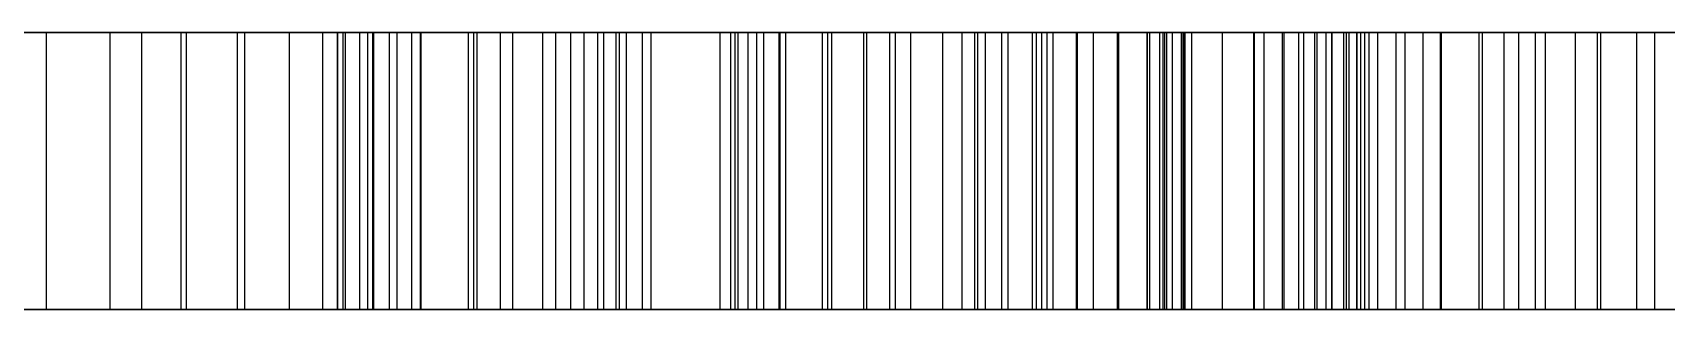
# Paper-space layout 'Sheet2' of a CAD drawing. Header units: inches. Extents: x 0 to 16.3, y 0 to 11.5.
# Drawn here: x 5.6419 to 5.9366, y 9.7172 to 9.7672 of the extents above; entities that cross this region are included whole.
import ezdxf

# ---------------------------------------------------------------- set-up
doc = ezdxf.new("R2010")
doc.units = ezdxf.units.IN
doc.header["$MEASUREMENT"] = 0

psp = doc.layouts.new('Sheet2')

# ---------------------------------------------------------------- linework, layer by layer
at = {"color": 7, "linetype": 'Continuous', "lineweight": 25}
for p, q in [((3.216617, 9.767186), (6.446354, 9.767186)), ((5.534867, 9.767186), (5.697897, 9.767186)), ((5.604455, 9.767186), (5.696993, 9.767186)), ((5.678874, 9.767186), (5.607656, 9.767186)), ((5.644354, 9.767186), (5.615822, 9.767186)), ((5.644354, 9.767186), (5.644354, 9.717186)), ((5.668678, 9.767186), (5.644354, 9.767186)), ((5.655897, 9.767186), (5.661625, 9.767186)), ((5.655897, 9.717186), (5.655897, 9.767186)), ((5.706288, 9.767186), (5.655897, 9.767186)), ((5.661625, 9.767186), (5.669707, 9.767186)), ((5.661625, 9.717186), (5.661625, 9.767186)), ((5.668678, 9.767186), (5.668678, 9.717186)), ((5.6882, 9.767186), (5.668678, 9.767186)), ((5.669707, 9.717186), (5.669707, 9.767186)), ((5.767865, 9.767186), (5.678874, 9.767186)), ((5.678874, 9.717186), (5.678874, 9.767186)), ((5.680228, 9.767186), (5.749051, 9.767186)), ((5.680228, 9.717186), (5.680228, 9.767186)), ((5.6882, 9.767186), (5.6882, 9.717186)), ((5.702329, 9.767186), (5.6882, 9.767186)), ((5.698379, 9.767186), (5.694252, 9.767186)), ((5.694252, 9.717186), (5.694252, 9.767186)), ((5.694252, 9.767186), (5.696932, 9.767186)), ((5.696932, 9.717186), (5.696932, 9.767186)), ((5.696932, 9.767186), (5.706267, 9.767186)), ((5.696993, 9.717186), (5.696993, 9.767186)), ((5.696993, 9.767186), (5.776552, 9.767186)), ((5.697897, 9.767186), (5.707588, 9.767186)), ((5.697897, 9.767186), (5.697897, 9.717186)), ((5.721508, 9.767186), (5.698379, 9.767186)), ((5.698379, 9.717186), (5.698379, 9.767186)), ((5.70087, 9.767186), (5.70087, 9.717186)), ((5.702329, 9.767186), (5.702329, 9.717186)), ((5.710243, 9.767186), (5.702329, 9.767186)), ((5.703254, 9.717186), (5.703254, 9.767186)), ((5.703254, 9.767186), (5.712016, 9.767186)), ((5.73629, 9.767186), (5.703452, 9.767186)), ((5.703452, 9.717186), (5.703452, 9.767186)), ((5.706267, 9.717186), (5.706267, 9.767186)), ((5.706267, 9.767186), (5.722108, 9.767186)), ((5.706288, 9.717186), (5.706288, 9.767186)), ((5.712016, 9.767186), (5.706288, 9.767186)), ((5.707588, 9.767186), (5.711849, 9.767186)), ((5.707588, 9.767186), (5.707588, 9.717186)), ((5.710243, 9.767186), (5.710243, 9.717186)), ((5.711849, 9.767186), (5.710243, 9.767186)), ((5.711849, 9.767186), (5.711849, 9.717186)), ((5.712016, 9.717186), (5.712016, 9.767186)), ((5.720552, 9.767186), (5.72628, 9.767186)), ((5.720552, 9.717186), (5.720552, 9.767186)), ((5.771, 9.767186), (5.720552, 9.767186)), ((5.728541, 9.767186), (5.721508, 9.767186)), ((5.721508, 9.717186), (5.721508, 9.767186)), ((5.722108, 9.717186), (5.722108, 9.767186)), ((5.722108, 9.767186), (5.800284, 9.767186)), ((5.72628, 9.717186), (5.72628, 9.767186)), ((5.72628, 9.767186), (5.733937, 9.767186)), ((5.739019, 9.767186), (5.728541, 9.767186)), ((5.728541, 9.717186), (5.728541, 9.767186)), ((5.733937, 9.717186), (5.733937, 9.767186)), ((5.777777, 9.767186), (5.73629, 9.767186)), ((5.73629, 9.717186), (5.73629, 9.767186)), ((5.7535, 9.767186), (5.739019, 9.767186)), ((5.739019, 9.717186), (5.739019, 9.767186)), ((5.741423, 9.767186), (5.74718, 9.767186)), ((5.741423, 9.717186), (5.741423, 9.767186)), ((5.747747, 9.767186), (5.741423, 9.767186)), ((5.773807, 9.767186), (5.743862, 9.767186)), ((5.743862, 9.717186), (5.743862, 9.767186)), ((5.743862, 9.767186), (5.785349, 9.767186)), ((5.744939, 9.767186), (5.777777, 9.767186)), ((5.744939, 9.717186), (5.744939, 9.767186)), ((5.74718, 9.717186), (5.74718, 9.767186)), ((5.74718, 9.767186), (5.797571, 9.767186)), ((5.747747, 9.717186), (5.747747, 9.767186)), ((5.749051, 9.717186), (5.749051, 9.767186)), ((5.7519, 9.717186), (5.7519, 9.767186)), ((5.772539, 9.767186), (5.7535, 9.767186)), ((5.7535, 9.717186), (5.7535, 9.767186)), ((5.765851, 9.767186), (5.765851, 9.717186)), ((5.846477, 9.767186), (5.767865, 9.767186)), ((5.767865, 9.717186), (5.767865, 9.767186)), ((5.837584, 9.767186), (5.768646, 9.767186)), ((5.768646, 9.717186), (5.768646, 9.767186)), ((5.769157, 9.717186), (5.769157, 9.767186)), ((5.769157, 9.767186), (5.776728, 9.767186)), ((5.771, 9.717186), (5.771, 9.767186)), ((5.776728, 9.767186), (5.771, 9.767186)), ((5.772539, 9.717186), (5.772539, 9.767186)), ((5.843396, 9.767186), (5.772539, 9.767186)), ((5.773807, 9.717186), (5.773807, 9.767186)), ((5.776552, 9.717186), (5.776552, 9.767186)), ((5.776552, 9.767186), (5.847509, 9.767186)), ((5.776728, 9.717186), (5.776728, 9.767186)), ((5.777777, 9.717186), (5.777777, 9.767186)), ((5.784385, 9.717186), (5.784385, 9.767186)), ((5.791814, 9.767186), (5.784385, 9.767186)), ((5.785349, 9.717186), (5.785349, 9.767186)), ((5.785349, 9.767186), (5.813763, 9.767186)), ((5.786088, 9.767186), (5.792355, 9.767186)), ((5.786088, 9.717186), (5.786088, 9.767186)), ((5.823945, 9.767186), (5.786088, 9.767186)), ((5.797571, 9.767186), (5.791814, 9.767186)), ((5.791814, 9.717186), (5.791814, 9.767186)), ((5.792355, 9.717186), (5.792355, 9.767186)), ((5.792355, 9.767186), (5.796523, 9.767186)), ((5.796523, 9.717186), (5.796523, 9.767186)), ((5.797571, 9.717186), (5.797571, 9.767186)), ((5.800284, 9.717186), (5.800284, 9.767186)), ((5.800284, 9.767186), (5.878859, 9.767186)), ((5.806078, 9.767186), (5.811835, 9.767186)), ((5.806078, 9.717186), (5.806078, 9.767186)), ((5.812402, 9.767186), (5.806078, 9.767186)), ((5.809596, 9.767186), (5.846092, 9.767186)), ((5.809596, 9.717186), (5.809596, 9.767186)), ((5.811835, 9.717186), (5.811835, 9.767186)), ((5.811835, 9.767186), (5.862283, 9.767186)), ((5.812402, 9.717186), (5.812402, 9.767186)), ((5.813763, 9.717186), (5.813763, 9.767186)), ((5.816698, 9.717186), (5.816698, 9.767186)), ((5.817828, 9.767186), (5.817828, 9.717186)), ((5.822257, 9.717186), (5.822257, 9.767186)), ((5.822911, 9.767186), (5.822911, 9.717186)), ((5.823945, 9.717186), (5.823945, 9.767186)), ((5.830212, 9.767186), (5.823945, 9.767186)), ((5.87842, 9.767186), (5.824881, 9.767186)), ((5.824881, 9.717186), (5.824881, 9.767186)), ((5.825959, 9.717186), (5.825959, 9.767186)), ((5.825959, 9.767186), (5.830212, 9.767186)), ((5.830212, 9.717186), (5.830212, 9.767186)), ((5.83031, 9.767186), (5.83031, 9.717186)), ((5.833231, 9.717186), (5.833231, 9.767186)), ((5.837584, 9.717186), (5.837584, 9.767186)), ((5.837797, 9.717186), (5.837797, 9.767186)), ((5.84293, 9.717186), (5.84293, 9.767186)), ((5.843001, 9.767186), (5.849127, 9.767186)), ((5.843001, 9.717186), (5.843001, 9.767186)), ((5.845837, 9.767186), (5.843001, 9.767186)), ((5.843396, 9.717186), (5.843396, 9.767186)), ((5.91476, 9.767186), (5.843396, 9.767186)), ((5.84518, 9.767186), (5.84518, 9.717186)), ((5.845837, 9.717186), (5.845837, 9.767186)), ((5.846092, 9.717186), (5.846092, 9.767186)), ((5.914765, 9.767186), (5.846477, 9.767186)), ((5.846477, 9.717186), (5.846477, 9.767186)), ((5.847509, 9.717186), (5.847509, 9.767186)), ((5.847509, 9.767186), (5.909933, 9.767186)), ((5.849127, 9.767186), (5.87842, 9.767186)), ((5.849127, 9.717186), (5.849127, 9.767186)), ((5.849412, 9.717186), (5.849412, 9.767186)), ((5.84965, 9.717186), (5.84965, 9.767186)), ((5.849777, 9.717186), (5.849777, 9.767186)), ((5.856526, 9.767186), (5.849777, 9.767186)), ((5.851012, 9.717186), (5.851012, 9.767186)), ((5.862283, 9.767186), (5.856526, 9.767186)), ((5.856526, 9.717186), (5.856526, 9.767186)), ((5.86212, 9.767186), (5.86212, 9.717186)), ((5.862213, 9.717186), (5.862213, 9.767186)), ((5.862283, 9.717186), (5.862283, 9.767186)), ((5.864028, 9.717186), (5.864028, 9.767186)), ((5.867317, 9.717186), (5.867317, 9.767186)), ((5.867629, 9.717186), (5.867629, 9.767186)), ((5.867629, 9.767186), (5.873584, 9.767186)), ((5.870295, 9.717186), (5.870295, 9.767186)), ((5.871174, 9.717186), (5.871174, 9.767186)), ((5.873159, 9.717186), (5.873159, 9.767186)), ((5.873584, 9.717186), (5.873584, 9.767186)), ((5.875143, 9.767186), (5.875143, 9.717186)), ((5.876221, 9.717186), (5.876221, 9.767186)), ((5.876265, 9.767186), (5.876265, 9.717186)), ((5.87842, 9.717186), (5.87842, 9.767186)), ((5.878859, 9.717186), (5.878859, 9.767186)), ((5.878859, 9.767186), (5.957895, 9.767186)), ((5.879369, 9.717186), (5.879369, 9.767186)), ((5.880774, 9.717186), (5.880774, 9.767186)), ((5.88083, 9.717186), (5.88083, 9.767186)), ((5.881439, 9.717186), (5.881439, 9.767186)), ((5.882183, 9.717186), (5.882183, 9.767186)), ((5.882971, 9.717186), (5.882971, 9.767186)), ((5.889464, 9.767186), (5.882971, 9.767186)), ((5.884502, 9.717186), (5.884502, 9.767186)), ((5.88782, 9.717186), (5.88782, 9.767186)), ((5.889464, 9.717186), (5.889464, 9.767186)), ((5.892638, 9.767186), (5.892638, 9.717186)), ((5.895845, 9.717186), (5.895845, 9.767186)), ((5.896043, 9.717186), (5.896043, 9.767186)), ((5.902779, 9.717186), (5.902779, 9.767186)), ((5.902792, 9.717186), (5.902792, 9.767186)), ((5.902808, 9.717186), (5.902808, 9.767186)), ((5.903395, 9.717186), (5.903395, 9.767186)), ((5.907345, 9.717186), (5.907345, 9.767186)), ((5.909933, 9.717186), (5.909933, 9.767186)), ((5.909933, 9.767186), (5.963895, 9.767186)), ((5.912939, 9.767186), (5.920198, 9.767186)), ((5.912939, 9.717186), (5.912939, 9.767186)), ((5.94555, 9.767186), (5.912939, 9.767186)), ((5.91476, 9.717186), (5.91476, 9.767186)), ((6.058608, 9.767186), (5.91476, 9.767186)), ((5.972786, 9.767186), (5.914765, 9.767186)), ((5.914765, 9.717186), (5.914765, 9.767186)), ((5.920198, 9.717186), (5.920198, 9.767186)), ((5.920198, 9.767186), (5.924736, 9.767186)), ((5.924174, 9.717186), (5.924174, 9.767186)), ((5.924736, 9.717186), (5.924736, 9.767186)), ((5.931235, 9.717186), (5.931235, 9.767186)), ((5.934496, 9.717186), (5.934496, 9.767186)), ((5.697897, 9.717186), (5.534867, 9.717186)), ((5.604455, 9.717186), (5.696993, 9.717186)), ((5.678874, 9.717186), (5.607656, 9.717186)), ((5.615822, 9.717186), (5.644354, 9.717186)), ((5.644354, 9.717186), (5.668678, 9.717186)), ((5.655897, 9.717186), (5.661625, 9.717186)), ((5.706288, 9.717186), (5.655897, 9.717186)), ((5.661625, 9.717186), (5.669707, 9.717186)), ((5.668678, 9.717186), (5.6882, 9.717186)), ((5.767865, 9.717186), (5.678874, 9.717186)), ((5.680228, 9.717186), (5.749051, 9.717186)), ((5.6882, 9.717186), (5.702329, 9.717186)), ((5.698379, 9.717186), (5.694252, 9.717186)), ((5.694252, 9.717186), (5.696932, 9.717186)), ((5.696932, 9.717186), (5.706267, 9.717186)), ((5.696993, 9.717186), (5.776552, 9.717186)), ((5.707588, 9.717186), (5.697897, 9.717186)), ((5.721508, 9.717186), (5.698379, 9.717186)), ((5.702329, 9.717186), (5.710243, 9.717186)), ((5.703254, 9.717186), (5.712016, 9.717186)), ((5.73629, 9.717186), (5.703452, 9.717186)), ((5.706267, 9.717186), (5.722108, 9.717186)), ((5.712016, 9.717186), (5.706288, 9.717186)), ((5.711849, 9.717186), (5.707588, 9.717186)), ((5.710243, 9.717186), (5.711849, 9.717186)), ((5.720552, 9.717186), (5.72628, 9.717186)), ((5.771, 9.717186), (5.720552, 9.717186)), ((5.728541, 9.717186), (5.721508, 9.717186)), ((5.722108, 9.717186), (5.800284, 9.717186)), ((5.72628, 9.717186), (5.733937, 9.717186)), ((5.739019, 9.717186), (5.728541, 9.717186)), ((5.777777, 9.717186), (5.73629, 9.717186)), ((5.7535, 9.717186), (5.739019, 9.717186)), ((5.741423, 9.717186), (5.74718, 9.717186)), ((5.747747, 9.717186), (5.741423, 9.717186)), ((5.773807, 9.717186), (5.743862, 9.717186)), ((5.743862, 9.717186), (5.785349, 9.717186)), ((5.744939, 9.717186), (5.777777, 9.717186)), ((5.74718, 9.717186), (5.797571, 9.717186)), ((5.772539, 9.717186), (5.7535, 9.717186)), ((5.846477, 9.717186), (5.767865, 9.717186)), ((5.837584, 9.717186), (5.768646, 9.717186)), ((5.769157, 9.717186), (5.776728, 9.717186)), ((5.776728, 9.717186), (5.771, 9.717186)), ((5.843396, 9.717186), (5.772539, 9.717186)), ((5.776552, 9.717186), (5.847509, 9.717186)), ((5.791814, 9.717186), (5.784385, 9.717186)), ((5.785349, 9.717186), (5.813763, 9.717186)), ((5.786088, 9.717186), (5.792355, 9.717186)), ((5.823945, 9.717186), (5.786088, 9.717186)), ((5.797571, 9.717186), (5.791814, 9.717186)), ((5.792355, 9.717186), (5.796523, 9.717186)), ((5.800284, 9.717186), (5.878859, 9.717186)), ((5.806078, 9.717186), (5.811835, 9.717186)), ((5.812402, 9.717186), (5.806078, 9.717186)), ((5.809596, 9.717186), (5.846092, 9.717186)), ((5.811835, 9.717186), (5.862283, 9.717186)), ((5.830212, 9.717186), (5.823945, 9.717186)), ((5.87842, 9.717186), (5.824881, 9.717186)), ((5.825959, 9.717186), (5.830212, 9.717186)), ((5.843001, 9.717186), (5.849127, 9.717186)), ((5.845837, 9.717186), (5.843001, 9.717186)), ((5.91476, 9.717186), (5.843396, 9.717186)), ((5.914765, 9.717186), (5.846477, 9.717186)), ((5.847509, 9.717186), (5.909933, 9.717186)), ((5.849127, 9.717186), (5.87842, 9.717186)), ((5.856526, 9.717186), (5.849777, 9.717186)), ((5.862283, 9.717186), (5.856526, 9.717186)), ((5.867629, 9.717186), (5.873584, 9.717186)), ((5.878859, 9.717186), (5.957895, 9.717186)), ((5.889464, 9.717186), (5.882971, 9.717186)), ((5.909933, 9.717186), (5.963895, 9.717186)), ((5.912939, 9.717186), (5.920198, 9.717186)), ((5.94555, 9.717186), (5.912939, 9.717186)), ((6.058608, 9.717186), (5.91476, 9.717186)), ((5.972786, 9.717186), (5.914765, 9.717186)), ((5.920198, 9.717186), (5.924736, 9.717186))]:
    psp.add_line(p, q, dxfattribs=at)
for points, knots in [([(5.669707, 9.767186), (5.670158, 9.767186), (5.670996, 9.767186), (5.672371, 9.767186), (5.6737, 9.767186), (5.675036, 9.767186), (5.676357, 9.767186), (5.677647, 9.767186), (5.678996, 9.767186), (5.679799, 9.767186), (5.680228, 9.767186)], [0, 0, 0, 0, 0.1400106, 0.2605012, 0.3699701, 0.4735913, 0.5814499, 0.7011236, 0.8402985, 1, 1, 1, 1]), ([(5.703452, 9.767186), (5.703052, 9.767186), (5.702304, 9.767186), (5.701441, 9.767186), (5.700984, 9.767186), (5.700804, 9.767186), (5.701031, 9.767186), (5.701486, 9.767186), (5.702247, 9.767186), (5.70291, 9.767186), (5.703254, 9.767186)], [0, 0, 0, 0, 0.1665021, 0.3110134, 0.4384321, 0.5531511, 0.661288, 0.7681094, 0.879863, 1, 1, 1, 1]), ([(5.733937, 9.767186), (5.734435, 9.767186), (5.735367, 9.767186), (5.736855, 9.767186), (5.738251, 9.767186), (5.739626, 9.767186), (5.740984, 9.767186), (5.742308, 9.767186), (5.743686, 9.767186), (5.744502, 9.767186), (5.744939, 9.767186)], [0, 0, 0, 0, 0.14809682, 0.27722043, 0.38804682, 0.48951659, 0.59374876, 0.70912683, 0.84404442, 1, 1, 1, 1]), ([(5.749051, 9.767186), (5.749539, 9.767186), (5.750444, 9.767186), (5.751361, 9.767186), (5.7519, 9.767186), (5.751934, 9.767186), (5.751501, 9.767186), (5.750633, 9.767186), (5.7494, 9.767186), (5.748324, 9.767186), (5.747747, 9.767186)], [0, 0, 0, 0, 0.1526618, 0.2835136, 0.3968657, 0.5000322, 0.6028402, 0.7177945, 0.8487269, 1, 1, 1, 1]), ([(5.768646, 9.767186), (5.768194, 9.767186), (5.767343, 9.767186), (5.766403, 9.767186), (5.7659, 9.767186), (5.765794, 9.767186), (5.766127, 9.767186), (5.766808, 9.767186), (5.767814, 9.767186), (5.768696, 9.767186), (5.769157, 9.767186)], [0, 0, 0, 0, 0.1561626, 0.2937132, 0.4159716, 0.5273912, 0.6368846, 0.7482123, 0.8683778, 1, 1, 1, 1]), ([(5.784385, 9.767186), (5.783875, 9.767186), (5.782917, 9.767186), (5.781405, 9.767186), (5.779926, 9.767186), (5.778513, 9.767186), (5.777167, 9.767186), (5.775934, 9.767186), (5.774755, 9.767186), (5.774131, 9.767186), (5.773807, 9.767186)], [0, 0, 0, 0, 0.1619502, 0.3045774, 0.4307632, 0.5468263, 0.6563421, 0.7655011, 0.8781279, 1, 1, 1, 1]), ([(5.796523, 9.767186), (5.797067, 9.767186), (5.79807, 9.767186), (5.799685, 9.767186), (5.80127, 9.767186), (5.802849, 9.767186), (5.804455, 9.767186), (5.806084, 9.767186), (5.807867, 9.767186), (5.808989, 9.767186), (5.809596, 9.767186)], [0, 0, 0, 0, 0.14584247, 0.26929899, 0.37782765, 0.47470359, 0.57690022, 0.69466848, 0.83459008, 1, 1, 1, 1]), ([(5.813763, 9.767186), (5.814261, 9.767186), (5.815186, 9.767186), (5.81611, 9.767186), (5.816706, 9.767186), (5.816725, 9.767186), (5.816301, 9.767186), (5.815399, 9.767186), (5.814091, 9.767186), (5.812994, 9.767186), (5.812402, 9.767186)], [0, 0, 0, 0, 0.15366352, 0.28564858, 0.39657931, 0.49681067, 0.59854267, 0.71318356, 0.84506421, 1, 1, 1, 1]), ([(5.837797, 9.767186), (5.836456, 9.767186), (5.833875, 9.767186), (5.830284, 9.767186), (5.827195, 9.767186), (5.824534, 9.767186), (5.822335, 9.767186), (5.820593, 9.767186), (5.81929, 9.767186), (5.818446, 9.767186), (5.818013, 9.767186), (5.817783, 9.767186), (5.817873, 9.767186), (5.818194, 9.767186), (5.818794, 9.767186), (5.819684, 9.767186), (5.820809, 9.767186), (5.821775, 9.767186), (5.822257, 9.767186)], [0, 0, 0, 0, 0.1119662, 0.2155315, 0.3106016, 0.3972551, 0.476151, 0.547615, 0.6116084, 0.668695, 0.720898, 0.7685084, 0.8124377, 0.8537342, 0.8915316, 0.9282944, 0.9642617, 1, 1, 1, 1]), ([(5.822257, 9.767186), (5.822907, 9.767186), (5.824211, 9.767186), (5.826568, 9.767186), (5.829148, 9.767186), (5.831451, 9.767186), (5.833475, 9.767186), (5.835214, 9.767186), (5.837157, 9.767186), (5.839284, 9.767186), (5.8416, 9.767186), (5.844128, 9.767186), (5.846828, 9.767186), (5.84868, 9.767186), (5.84965, 9.767186)], [0, 0, 0, 0, 0.0799728, 0.1603742, 0.2427085, 0.3337283, 0.3850095, 0.4456933, 0.5142251, 0.592168, 0.6797865, 0.7767761, 0.8829654, 1, 1, 1, 1]), ([(5.824881, 9.767186), (5.824553, 9.767186), (5.823931, 9.767186), (5.823278, 9.767186), (5.822935, 9.767186), (5.822874, 9.767186), (5.823134, 9.767186), (5.823784, 9.767186), (5.824712, 9.767186), (5.825528, 9.767186), (5.825959, 9.767186)], [0, 0, 0, 0, 0.1252779, 0.2372225, 0.3466958, 0.4547036, 0.5696431, 0.6936425, 0.8385087, 1, 1, 1, 1]), ([(5.833231, 9.767186), (5.832646, 9.767186), (5.83147, 9.767186), (5.830515, 9.767186), (5.830196, 9.767186), (5.8305, 9.767186), (5.831128, 9.767186), (5.831903, 9.767186), (5.832997, 9.767186), (5.834405, 9.767186), (5.836108, 9.767186), (5.838106, 9.767186), (5.840398, 9.767186), (5.842063, 9.767186), (5.84293, 9.767186)], [0, 0, 0, 0, 0.0729583, 0.1465831, 0.2284707, 0.3218944, 0.3760151, 0.4382418, 0.5087158, 0.5879435, 0.6769672, 0.7748391, 0.8828674, 1, 1, 1, 1]), ([(5.870295, 9.767186), (5.868905, 9.767186), (5.866254, 9.767186), (5.862329, 9.767186), (5.858737, 9.767186), (5.855421, 9.767186), (5.852433, 9.767186), (5.849731, 9.767186), (5.847365, 9.767186), (5.845204, 9.767186), (5.843273, 9.767186), (5.841496, 9.767186), (5.839833, 9.767186), (5.838279, 9.767186), (5.836831, 9.767186), (5.835495, 9.767186), (5.834283, 9.767186), (5.833582, 9.767186), (5.833231, 9.767186)], [0, 0, 0, 0, 0.1345605, 0.2566176, 0.366274, 0.4640328, 0.5495804, 0.6226982, 0.6840477, 0.7343205, 0.7771776, 0.8167253, 0.8522049, 0.8847092, 0.9154545, 0.9440259, 0.9719839, 1, 1, 1, 1]), ([(5.849777, 9.767186), (5.849158, 9.767186), (5.848015, 9.767186), (5.846227, 9.767186), (5.844593, 9.767186), (5.843027, 9.767186), (5.841564, 9.767186), (5.840143, 9.767186), (5.838794, 9.767186), (5.838004, 9.767186), (5.837584, 9.767186)], [0, 0, 0, 0, 0.1692188, 0.3123014, 0.4343797, 0.5413653, 0.6414866, 0.7486232, 0.8663907, 1, 1, 1, 1]), ([(5.873159, 9.767186), (5.871834, 9.767186), (5.869087, 9.767186), (5.864996, 9.767186), (5.860783, 9.767186), (5.856417, 9.767186), (5.85191, 9.767186), (5.847312, 9.767186), (5.842518, 9.767186), (5.839413, 9.767186), (5.837797, 9.767186)], [0, 0, 0, 0, 0.0915231, 0.1898161, 0.2977997, 0.4148577, 0.543604, 0.6837534, 0.8354554, 1, 1, 1, 1]), ([(5.84293, 9.767186), (5.844092, 9.767186), (5.846331, 9.767186), (5.849723, 9.767186), (5.85293, 9.767186), (5.856069, 9.767186), (5.859033, 9.767186), (5.86191, 9.767186), (5.864609, 9.767186), (5.866447, 9.767186), (5.867317, 9.767186)], [0, 0, 0, 0, 0.1642386, 0.3163819, 0.457238, 0.5864857, 0.7049714, 0.8132554, 0.9116426, 1, 1, 1, 1]), ([(5.84965, 9.767186), (5.848925, 9.767186), (5.847545, 9.767186), (5.846124, 9.767186), (5.845283, 9.767186), (5.845081, 9.767186), (5.845567, 9.767186), (5.846712, 9.767186), (5.848561, 9.767186), (5.850176, 9.767186), (5.851012, 9.767186)], [0, 0, 0, 0, 0.15777248, 0.30016098, 0.4279569, 0.54602432, 0.65734369, 0.76775723, 0.87977272, 1, 1, 1, 1]), ([(5.846092, 9.767186), (5.846618, 9.767186), (5.847624, 9.767186), (5.848686, 9.767186), (5.849311, 9.767186), (5.849481, 9.767186), (5.849223, 9.767186), (5.848515, 9.767186), (5.847386, 9.767186), (5.846369, 9.767186), (5.845837, 9.767186)], [0, 0, 0, 0, 0.1378284, 0.2639174, 0.380425, 0.4951588, 0.6121523, 0.7319349, 0.8597653, 1, 1, 1, 1]), ([(5.851012, 9.767186), (5.851831, 9.767186), (5.853419, 9.767186), (5.856119, 9.767186), (5.858891, 9.767186), (5.861822, 9.767186), (5.864998, 9.767186), (5.868454, 9.767186), (5.872273, 9.767186), (5.874845, 9.767186), (5.876221, 9.767186)], [0, 0, 0, 0, 0.116852, 0.2265205, 0.3330832, 0.4384286, 0.5512235, 0.6818128, 0.8296864, 1, 1, 1, 1]), ([(5.864028, 9.767186), (5.863675, 9.767186), (5.862997, 9.767186), (5.862361, 9.767186), (5.862045, 9.767186), (5.862156, 9.767186), (5.862213, 9.767186)], [0, 0, 0, 0, 0.2632614, 0.5048693, 0.7447514, 1, 1, 1, 1]), ([(5.862213, 9.767186), (5.862375, 9.767186), (5.86273, 9.767186), (5.863923, 9.767186), (5.865553, 9.767186), (5.866903, 9.767186), (5.867629, 9.767186)], [0, 0, 0, 0, 0.1934624, 0.4215546, 0.6886686, 1, 1, 1, 1]), ([(5.871174, 9.767186), (5.870481, 9.767186), (5.869193, 9.767186), (5.867236, 9.767186), (5.865446, 9.767186), (5.864501, 9.767186), (5.864028, 9.767186)], [0, 0, 0, 0, 0.28719342, 0.53458039, 0.76722988, 1, 1, 1, 1]), ([(5.867317, 9.767186), (5.867938, 9.767186), (5.869127, 9.767186), (5.8709, 9.767186), (5.872576, 9.767186), (5.874151, 9.767186), (5.875622, 9.767186), (5.876989, 9.767186), (5.878272, 9.767186), (5.879001, 9.767186), (5.879369, 9.767186)], [0, 0, 0, 0, 0.1549864, 0.2970931, 0.4294535, 0.551981, 0.6669867, 0.7790195, 0.8886114, 1, 1, 1, 1]), ([(5.881439, 9.767186), (5.881289, 9.767186), (5.880954, 9.767186), (5.880147, 9.767186), (5.879159, 9.767186), (5.87786, 9.767186), (5.876382, 9.767186), (5.874564, 9.767186), (5.872528, 9.767186), (5.871064, 9.767186), (5.870295, 9.767186)], [0, 0, 0, 0, 0.0681948, 0.1520019, 0.2506515, 0.3672484, 0.5002957, 0.649321, 0.8158743, 1, 1, 1, 1]), ([(5.882971, 9.767186), (5.882372, 9.767186), (5.88123, 9.767186), (5.879483, 9.767186), (5.877865, 9.767186), (5.876383, 9.767186), (5.874922, 9.767186), (5.8736, 9.767186), (5.872377, 9.767186), (5.871557, 9.767186), (5.871174, 9.767186)], [0, 0, 0, 0, 0.174656, 0.333647, 0.4785208, 0.6093872, 0.7269002, 0.8310203, 0.9212001, 1, 1, 1, 1]), ([(5.895845, 9.767186), (5.895008, 9.767186), (5.893368, 9.767186), (5.890712, 9.767186), (5.888001, 9.767186), (5.885176, 9.767186), (5.882284, 9.767186), (5.8793, 9.767186), (5.876235, 9.767186), (5.874196, 9.767186), (5.873159, 9.767186)], [0, 0, 0, 0, 0.1329262, 0.2606368, 0.3835402, 0.5049188, 0.6250336, 0.7473392, 0.8714185, 1, 1, 1, 1]), ([(5.873584, 9.767186), (5.874378, 9.767186), (5.875909, 9.767186), (5.878134, 9.767186), (5.880153, 9.767186), (5.882056, 9.767186), (5.88373, 9.767186), (5.885251, 9.767186), (5.886606, 9.767186), (5.887434, 9.767186), (5.88782, 9.767186)], [0, 0, 0, 0, 0.164657, 0.3177628, 0.460303, 0.5903074, 0.7107484, 0.8177229, 0.9150806, 1, 1, 1, 1]), ([(5.876221, 9.767186), (5.875922, 9.767186), (5.875341, 9.767186), (5.875067, 9.767186), (5.875263, 9.767186), (5.876041, 9.767186), (5.877309, 9.767186), (5.879186, 9.767186), (5.881556, 9.767186), (5.883507, 9.767186), (5.884502, 9.767186)], [0, 0, 0, 0, 0.1433641, 0.2781877, 0.40441, 0.5249962, 0.6421506, 0.7591222, 0.8771555, 1, 1, 1, 1]), ([(5.88083, 9.767186), (5.880137, 9.767186), (5.878774, 9.767186), (5.877301, 9.767186), (5.876438, 9.767186), (5.876177, 9.767186), (5.876435, 9.767186), (5.877308, 9.767186), (5.87871, 9.767186), (5.880075, 9.767186), (5.880774, 9.767186)], [0, 0, 0, 0, 0.1278327, 0.2509665, 0.3732822, 0.5015096, 0.6297371, 0.7520528, 0.8730613, 1, 1, 1, 1]), ([(5.879369, 9.767186), (5.879702, 9.767186), (5.880351, 9.767186), (5.88112, 9.767186), (5.88171, 9.767186), (5.882032, 9.767186), (5.882225, 9.767186), (5.882134, 9.767186), (5.881928, 9.767186), (5.881607, 9.767186), (5.881439, 9.767186)], [0, 0, 0, 0, 0.1237429, 0.24162, 0.356711, 0.4716004, 0.5909848, 0.717192, 0.8525891, 1, 1, 1, 1]), ([(5.880774, 9.767186), (5.88155, 9.767186), (5.883066, 9.767186), (5.885792, 9.767186), (5.888724, 9.767186), (5.891804, 9.767186), (5.89489, 9.767186), (5.897807, 9.767186), (5.90052, 9.767186), (5.902031, 9.767186), (5.902808, 9.767186)], [0, 0, 0, 0, 0.1282379, 0.2504975, 0.3736041, 0.5003434, 0.6270828, 0.7505211, 0.8717621, 1, 1, 1, 1]), ([(5.902779, 9.767186), (5.902001, 9.767186), (5.900482, 9.767186), (5.897785, 9.767186), (5.894856, 9.767186), (5.891778, 9.767186), (5.888698, 9.767186), (5.885804, 9.767186), (5.883094, 9.767186), (5.881597, 9.767186), (5.88083, 9.767186)], [0, 0, 0, 0, 0.1281452, 0.2500009, 0.3737316, 0.5011136, 0.6284956, 0.7514467, 0.872751, 1, 1, 1, 1]), ([(5.884502, 9.767186), (5.885648, 9.767186), (5.887911, 9.767186), (5.891725, 9.767186), (5.895757, 9.767186), (5.900011, 9.767186), (5.904469, 9.767186), (5.909103, 9.767186), (5.91385, 9.767186), (5.918726, 9.767186), (5.923626, 9.767186), (5.928529, 9.767186), (5.933364, 9.767186), (5.936369, 9.767186), (5.937927, 9.767186)], [0, 0, 0, 0, 0.0717273, 0.1416636, 0.2103476, 0.2804099, 0.3523929, 0.4271235, 0.5069718, 0.5923216, 0.683975, 0.7817172, 0.8868377, 1, 1, 1, 1]), ([(5.88782, 9.767186), (5.888976, 9.767186), (5.891202, 9.767186), (5.894199, 9.767186), (5.896774, 9.767186), (5.898949, 9.767186), (5.900684, 9.767186), (5.902023, 9.767186), (5.90288, 9.767186), (5.903363, 9.767186), (5.903428, 9.767186), (5.903257, 9.767186), (5.902717, 9.767186), (5.90196, 9.767186), (5.900885, 9.767186), (5.899455, 9.767186), (5.897821, 9.767186), (5.896514, 9.767186), (5.895845, 9.767186)], [0, 0, 0, 0, 0.1022841, 0.1969133, 0.2828973, 0.3619876, 0.4342244, 0.4995654, 0.5584277, 0.6118901, 0.6619472, 0.7104958, 0.7572129, 0.8036442, 0.8508274, 0.8986394, 0.9480754, 1, 1, 1, 1]), ([(5.942578, 9.767186), (5.941441, 9.767186), (5.939196, 9.767186), (5.935404, 9.767186), (5.931382, 9.767186), (5.927166, 9.767186), (5.922753, 9.767186), (5.918188, 9.767186), (5.913513, 9.767186), (5.90869, 9.767186), (5.903821, 9.767186), (5.898974, 9.767186), (5.894092, 9.767186), (5.89105, 9.767186), (5.889464, 9.767186)], [0, 0, 0, 0, 0.07147422, 0.14116782, 0.21007396, 0.280069, 0.35150414, 0.42567344, 0.50437787, 0.58881485, 0.67971183, 0.77789125, 0.884247, 1, 1, 1, 1]), ([(5.902792, 9.767186), (5.901497, 9.767186), (5.899057, 9.767186), (5.896153, 9.767186), (5.894021, 9.767186), (5.892886, 9.767186), (5.892501, 9.767186), (5.892949, 9.767186), (5.894035, 9.767186), (5.895367, 9.767186), (5.896043, 9.767186)], [0, 0, 0, 0, 0.16798537, 0.31652488, 0.45125771, 0.57457399, 0.68842493, 0.79357164, 0.89512334, 1, 1, 1, 1]), ([(5.896043, 9.767186), (5.896799, 9.767186), (5.898304, 9.767186), (5.901263, 9.767186), (5.904563, 9.767186), (5.908223, 9.767186), (5.912156, 9.767186), (5.916171, 9.767186), (5.920273, 9.767186), (5.922823, 9.767186), (5.924174, 9.767186)], [0, 0, 0, 0, 0.1026216, 0.2041268, 0.3091892, 0.4254501, 0.550409, 0.6860638, 0.8337355, 1, 1, 1, 1]), ([(5.902808, 9.767186), (5.903504, 9.767186), (5.904867, 9.767186), (5.906308, 9.767186), (5.907169, 9.767186), (5.907435, 9.767186), (5.907166, 9.767186), (5.906308, 9.767186), (5.904869, 9.767186), (5.903487, 9.767186), (5.902779, 9.767186)], [0, 0, 0, 0, 0.1269973, 0.2486121, 0.3709842, 0.4981143, 0.6252443, 0.7487303, 0.8713668, 1, 1, 1, 1]), ([(5.931235, 9.767186), (5.930488, 9.767186), (5.929002, 9.767186), (5.926062, 9.767186), (5.922769, 9.767186), (5.91977, 9.767186), (5.917235, 9.767186), (5.915257, 9.767186), (5.913232, 9.767186), (5.911199, 9.767186), (5.909116, 9.767186), (5.907018, 9.767186), (5.904884, 9.767186), (5.903503, 9.767186), (5.902792, 9.767186)], [0, 0, 0, 0, 0.10001235, 0.19898084, 0.30243996, 0.41713627, 0.47886676, 0.54181348, 0.60813869, 0.67815946, 0.75171178, 0.82961815, 0.91227124, 1, 1, 1, 1]), ([(5.924174, 9.767186), (5.925466, 9.767186), (5.927921, 9.767186), (5.93088, 9.767186), (5.933002, 9.767186), (5.934197, 9.767186), (5.934619, 9.767186), (5.934291, 9.767186), (5.933228, 9.767186), (5.931902, 9.767186), (5.931235, 9.767186)], [0, 0, 0, 0, 0.1654707, 0.3142944, 0.4485756, 0.5739872, 0.6898693, 0.7957948, 0.8972002, 1, 1, 1, 1]), ([(5.924736, 9.767186), (5.925133, 9.767186), (5.925877, 9.767186), (5.927233, 9.767186), (5.928624, 9.767186), (5.930146, 9.767186), (5.931717, 9.767186), (5.933332, 9.767186), (5.934982, 9.767186), (5.936014, 9.767186), (5.936561, 9.767186)], [0, 0, 0, 0, 0.1428989, 0.2680061, 0.3850815, 0.496796, 0.6088375, 0.7272288, 0.8555287, 1, 1, 1, 1]), ([(5.669707, 9.717186), (5.670158, 9.717186), (5.670996, 9.717186), (5.672371, 9.717186), (5.6737, 9.717186), (5.675036, 9.717186), (5.676357, 9.717186), (5.677647, 9.717186), (5.678996, 9.717186), (5.679799, 9.717186), (5.680228, 9.717186)], [0, 0, 0, 0, 0.1400106, 0.2605012, 0.3699701, 0.4735913, 0.5814499, 0.7011236, 0.8402985, 1, 1, 1, 1]), ([(5.703452, 9.717186), (5.703052, 9.717186), (5.702304, 9.717186), (5.701441, 9.717186), (5.700984, 9.717186), (5.700804, 9.717186), (5.701031, 9.717186), (5.701486, 9.717186), (5.702247, 9.717186), (5.70291, 9.717186), (5.703254, 9.717186)], [0, 0, 0, 0, 0.1665021, 0.3110134, 0.4384321, 0.5531511, 0.661288, 0.7681094, 0.879863, 1, 1, 1, 1]), ([(5.733937, 9.717186), (5.734435, 9.717186), (5.735367, 9.717186), (5.736855, 9.717186), (5.738251, 9.717186), (5.739626, 9.717186), (5.740984, 9.717186), (5.742308, 9.717186), (5.743686, 9.717186), (5.744502, 9.717186), (5.744939, 9.717186)], [0, 0, 0, 0, 0.14809682, 0.27722043, 0.38804682, 0.48951659, 0.59374876, 0.70912683, 0.84404442, 1, 1, 1, 1]), ([(5.749051, 9.717186), (5.749539, 9.717186), (5.750444, 9.717186), (5.751361, 9.717186), (5.7519, 9.717186), (5.751934, 9.717186), (5.751501, 9.717186), (5.750633, 9.717186), (5.7494, 9.717186), (5.748324, 9.717186), (5.747747, 9.717186)], [0, 0, 0, 0, 0.1526618, 0.2835136, 0.3968657, 0.5000322, 0.6028402, 0.7177945, 0.8487269, 1, 1, 1, 1]), ([(5.768646, 9.717186), (5.768194, 9.717186), (5.767343, 9.717186), (5.766403, 9.717186), (5.7659, 9.717186), (5.765794, 9.717186), (5.766127, 9.717186), (5.766808, 9.717186), (5.767814, 9.717186), (5.768696, 9.717186), (5.769157, 9.717186)], [0, 0, 0, 0, 0.1561626, 0.2937132, 0.4159716, 0.5273912, 0.6368846, 0.7482123, 0.8683778, 1, 1, 1, 1]), ([(5.784385, 9.717186), (5.783875, 9.717186), (5.782917, 9.717186), (5.781405, 9.717186), (5.779926, 9.717186), (5.778513, 9.717186), (5.777167, 9.717186), (5.775934, 9.717186), (5.774755, 9.717186), (5.774131, 9.717186), (5.773807, 9.717186)], [0, 0, 0, 0, 0.1619502, 0.3045774, 0.4307632, 0.5468263, 0.6563421, 0.7655011, 0.8781279, 1, 1, 1, 1]), ([(5.796523, 9.717186), (5.797067, 9.717186), (5.79807, 9.717186), (5.799685, 9.717186), (5.80127, 9.717186), (5.802849, 9.717186), (5.804455, 9.717186), (5.806084, 9.717186), (5.807867, 9.717186), (5.808989, 9.717186), (5.809596, 9.717186)], [0, 0, 0, 0, 0.14584247, 0.26929899, 0.37782765, 0.47470359, 0.57690022, 0.69466848, 0.83459008, 1, 1, 1, 1]), ([(5.813763, 9.717186), (5.814261, 9.717186), (5.815186, 9.717186), (5.81611, 9.717186), (5.816706, 9.717186), (5.816725, 9.717186), (5.816301, 9.717186), (5.815399, 9.717186), (5.814091, 9.717186), (5.812994, 9.717186), (5.812402, 9.717186)], [0, 0, 0, 0, 0.15366352, 0.28564858, 0.39657931, 0.49681067, 0.59854267, 0.71318356, 0.84506421, 1, 1, 1, 1]), ([(5.837797, 9.717186), (5.836456, 9.717186), (5.833875, 9.717186), (5.830284, 9.717186), (5.827195, 9.717186), (5.824534, 9.717186), (5.822335, 9.717186), (5.820593, 9.717186), (5.81929, 9.717186), (5.818446, 9.717186), (5.818013, 9.717186), (5.817783, 9.717186), (5.817873, 9.717186), (5.818194, 9.717186), (5.818794, 9.717186), (5.819684, 9.717186), (5.820809, 9.717186), (5.821775, 9.717186), (5.822257, 9.717186)], [0, 0, 0, 0, 0.1119662, 0.2155315, 0.3106016, 0.3972551, 0.476151, 0.547615, 0.6116084, 0.668695, 0.720898, 0.7685084, 0.8124377, 0.8537342, 0.8915316, 0.9282944, 0.9642617, 1, 1, 1, 1]), ([(5.822257, 9.717186), (5.822907, 9.717186), (5.824211, 9.717186), (5.826568, 9.717186), (5.829148, 9.717186), (5.831451, 9.717186), (5.833475, 9.717186), (5.835214, 9.717186), (5.837157, 9.717186), (5.839284, 9.717186), (5.8416, 9.717186), (5.844128, 9.717186), (5.846828, 9.717186), (5.84868, 9.717186), (5.84965, 9.717186)], [0, 0, 0, 0, 0.0799728, 0.1603742, 0.2427085, 0.3337283, 0.3850095, 0.4456933, 0.5142251, 0.592168, 0.6797865, 0.7767761, 0.8829654, 1, 1, 1, 1]), ([(5.824881, 9.717186), (5.824553, 9.717186), (5.823931, 9.717186), (5.823278, 9.717186), (5.822935, 9.717186), (5.822874, 9.717186), (5.823134, 9.717186), (5.823784, 9.717186), (5.824712, 9.717186), (5.825528, 9.717186), (5.825959, 9.717186)], [0, 0, 0, 0, 0.1252779, 0.2372225, 0.3466958, 0.4547036, 0.5696431, 0.6936425, 0.8385087, 1, 1, 1, 1]), ([(5.833231, 9.717186), (5.832646, 9.717186), (5.83147, 9.717186), (5.830515, 9.717186), (5.830196, 9.717186), (5.8305, 9.717186), (5.831128, 9.717186), (5.831903, 9.717186), (5.832997, 9.717186), (5.834405, 9.717186), (5.836108, 9.717186), (5.838106, 9.717186), (5.840398, 9.717186), (5.842063, 9.717186), (5.84293, 9.717186)], [0, 0, 0, 0, 0.0729583, 0.1465831, 0.2284707, 0.3218944, 0.3760151, 0.4382418, 0.5087158, 0.5879435, 0.6769672, 0.7748391, 0.8828674, 1, 1, 1, 1]), ([(5.870295, 9.717186), (5.868905, 9.717186), (5.866254, 9.717186), (5.862329, 9.717186), (5.858737, 9.717186), (5.855421, 9.717186), (5.852433, 9.717186), (5.849731, 9.717186), (5.847365, 9.717186), (5.845204, 9.717186), (5.843273, 9.717186), (5.841496, 9.717186), (5.839833, 9.717186), (5.838279, 9.717186), (5.836831, 9.717186), (5.835495, 9.717186), (5.834283, 9.717186), (5.833582, 9.717186), (5.833231, 9.717186)], [0, 0, 0, 0, 0.1345605, 0.2566176, 0.366274, 0.4640328, 0.5495804, 0.6226982, 0.6840477, 0.7343205, 0.7771776, 0.8167253, 0.8522049, 0.8847092, 0.9154545, 0.9440259, 0.9719839, 1, 1, 1, 1]), ([(5.849777, 9.717186), (5.849158, 9.717186), (5.848015, 9.717186), (5.846227, 9.717186), (5.844593, 9.717186), (5.843027, 9.717186), (5.841564, 9.717186), (5.840143, 9.717186), (5.838794, 9.717186), (5.838004, 9.717186), (5.837584, 9.717186)], [0, 0, 0, 0, 0.1692188, 0.3123014, 0.4343797, 0.5413653, 0.6414866, 0.7486232, 0.8663907, 1, 1, 1, 1]), ([(5.873159, 9.717186), (5.871834, 9.717186), (5.869087, 9.717186), (5.864996, 9.717186), (5.860783, 9.717186), (5.856417, 9.717186), (5.85191, 9.717186), (5.847312, 9.717186), (5.842518, 9.717186), (5.839413, 9.717186), (5.837797, 9.717186)], [0, 0, 0, 0, 0.0915231, 0.1898161, 0.2977997, 0.4148577, 0.543604, 0.6837534, 0.8354554, 1, 1, 1, 1]), ([(5.84293, 9.717186), (5.844092, 9.717186), (5.846331, 9.717186), (5.849723, 9.717186), (5.85293, 9.717186), (5.856069, 9.717186), (5.859033, 9.717186), (5.86191, 9.717186), (5.864609, 9.717186), (5.866447, 9.717186), (5.867317, 9.717186)], [0, 0, 0, 0, 0.1642386, 0.3163819, 0.457238, 0.5864857, 0.7049714, 0.8132554, 0.9116426, 1, 1, 1, 1]), ([(5.84965, 9.717186), (5.848925, 9.717186), (5.847545, 9.717186), (5.846124, 9.717186), (5.845283, 9.717186), (5.845081, 9.717186), (5.845567, 9.717186), (5.846712, 9.717186), (5.848561, 9.717186), (5.850176, 9.717186), (5.851012, 9.717186)], [0, 0, 0, 0, 0.15777248, 0.30016098, 0.4279569, 0.54602432, 0.65734369, 0.76775723, 0.87977272, 1, 1, 1, 1]), ([(5.846092, 9.717186), (5.846618, 9.717186), (5.847624, 9.717186), (5.848686, 9.717186), (5.849311, 9.717186), (5.849481, 9.717186), (5.849223, 9.717186), (5.848515, 9.717186), (5.847386, 9.717186), (5.846369, 9.717186), (5.845837, 9.717186)], [0, 0, 0, 0, 0.1378284, 0.2639174, 0.380425, 0.4951588, 0.6121523, 0.7319349, 0.8597653, 1, 1, 1, 1]), ([(5.851012, 9.717186), (5.851831, 9.717186), (5.853419, 9.717186), (5.856119, 9.717186), (5.858891, 9.717186), (5.861822, 9.717186), (5.864998, 9.717186), (5.868454, 9.717186), (5.872273, 9.717186), (5.874845, 9.717186), (5.876221, 9.717186)], [0, 0, 0, 0, 0.116852, 0.2265205, 0.3330832, 0.4384286, 0.5512235, 0.6818128, 0.8296864, 1, 1, 1, 1]), ([(5.864028, 9.717186), (5.863675, 9.717186), (5.862997, 9.717186), (5.862361, 9.717186), (5.862045, 9.717186), (5.862156, 9.717186), (5.862213, 9.717186)], [0, 0, 0, 0, 0.2632614, 0.5048693, 0.7447514, 1, 1, 1, 1]), ([(5.862213, 9.717186), (5.862375, 9.717186), (5.86273, 9.717186), (5.863923, 9.717186), (5.865553, 9.717186), (5.866903, 9.717186), (5.867629, 9.717186)], [0, 0, 0, 0, 0.1934624, 0.4215546, 0.6886686, 1, 1, 1, 1]), ([(5.871174, 9.717186), (5.870481, 9.717186), (5.869193, 9.717186), (5.867236, 9.717186), (5.865446, 9.717186), (5.864501, 9.717186), (5.864028, 9.717186)], [0, 0, 0, 0, 0.28719342, 0.53458039, 0.76722988, 1, 1, 1, 1]), ([(5.867317, 9.717186), (5.867938, 9.717186), (5.869127, 9.717186), (5.8709, 9.717186), (5.872576, 9.717186), (5.874151, 9.717186), (5.875622, 9.717186), (5.876989, 9.717186), (5.878272, 9.717186), (5.879001, 9.717186), (5.879369, 9.717186)], [0, 0, 0, 0, 0.1549864, 0.2970931, 0.4294535, 0.551981, 0.6669867, 0.7790195, 0.8886114, 1, 1, 1, 1]), ([(5.881439, 9.717186), (5.881289, 9.717186), (5.880954, 9.717186), (5.880147, 9.717186), (5.879159, 9.717186), (5.87786, 9.717186), (5.876382, 9.717186), (5.874564, 9.717186), (5.872528, 9.717186), (5.871064, 9.717186), (5.870295, 9.717186)], [0, 0, 0, 0, 0.0681948, 0.1520019, 0.2506515, 0.3672484, 0.5002957, 0.649321, 0.8158743, 1, 1, 1, 1]), ([(5.882971, 9.717186), (5.882372, 9.717186), (5.88123, 9.717186), (5.879483, 9.717186), (5.877865, 9.717186), (5.876383, 9.717186), (5.874922, 9.717186), (5.8736, 9.717186), (5.872377, 9.717186), (5.871557, 9.717186), (5.871174, 9.717186)], [0, 0, 0, 0, 0.174656, 0.333647, 0.4785208, 0.6093872, 0.7269002, 0.8310203, 0.9212001, 1, 1, 1, 1]), ([(5.895845, 9.717186), (5.895008, 9.717186), (5.893368, 9.717186), (5.890712, 9.717186), (5.888001, 9.717186), (5.885176, 9.717186), (5.882284, 9.717186), (5.8793, 9.717186), (5.876235, 9.717186), (5.874196, 9.717186), (5.873159, 9.717186)], [0, 0, 0, 0, 0.1329262, 0.2606368, 0.3835402, 0.5049188, 0.6250336, 0.7473392, 0.8714185, 1, 1, 1, 1]), ([(5.873584, 9.717186), (5.874378, 9.717186), (5.875909, 9.717186), (5.878134, 9.717186), (5.880153, 9.717186), (5.882056, 9.717186), (5.88373, 9.717186), (5.885251, 9.717186), (5.886606, 9.717186), (5.887434, 9.717186), (5.88782, 9.717186)], [0, 0, 0, 0, 0.164657, 0.3177628, 0.460303, 0.5903074, 0.7107484, 0.8177229, 0.9150806, 1, 1, 1, 1]), ([(5.876221, 9.717186), (5.875922, 9.717186), (5.875341, 9.717186), (5.875067, 9.717186), (5.875263, 9.717186), (5.876041, 9.717186), (5.877309, 9.717186), (5.879186, 9.717186), (5.881556, 9.717186), (5.883507, 9.717186), (5.884502, 9.717186)], [0, 0, 0, 0, 0.1433641, 0.2781877, 0.40441, 0.5249962, 0.6421506, 0.7591222, 0.8771555, 1, 1, 1, 1]), ([(5.88083, 9.717186), (5.880137, 9.717186), (5.878774, 9.717186), (5.877301, 9.717186), (5.876438, 9.717186), (5.876177, 9.717186), (5.876435, 9.717186), (5.877308, 9.717186), (5.87871, 9.717186), (5.880075, 9.717186), (5.880774, 9.717186)], [0, 0, 0, 0, 0.1278327, 0.2509665, 0.3732822, 0.5015096, 0.6297371, 0.7520528, 0.8730613, 1, 1, 1, 1]), ([(5.879369, 9.717186), (5.879702, 9.717186), (5.880351, 9.717186), (5.88112, 9.717186), (5.88171, 9.717186), (5.882032, 9.717186), (5.882225, 9.717186), (5.882134, 9.717186), (5.881928, 9.717186), (5.881607, 9.717186), (5.881439, 9.717186)], [0, 0, 0, 0, 0.1237429, 0.24162, 0.356711, 0.4716004, 0.5909848, 0.717192, 0.8525891, 1, 1, 1, 1]), ([(5.880774, 9.717186), (5.88155, 9.717186), (5.883066, 9.717186), (5.885792, 9.717186), (5.888724, 9.717186), (5.891804, 9.717186), (5.89489, 9.717186), (5.897807, 9.717186), (5.90052, 9.717186), (5.902031, 9.717186), (5.902808, 9.717186)], [0, 0, 0, 0, 0.1282379, 0.2504975, 0.3736041, 0.5003434, 0.6270828, 0.7505211, 0.8717621, 1, 1, 1, 1]), ([(5.902779, 9.717186), (5.902001, 9.717186), (5.900482, 9.717186), (5.897785, 9.717186), (5.894856, 9.717186), (5.891778, 9.717186), (5.888698, 9.717186), (5.885804, 9.717186), (5.883094, 9.717186), (5.881597, 9.717186), (5.88083, 9.717186)], [0, 0, 0, 0, 0.1281452, 0.2500009, 0.3737316, 0.5011136, 0.6284956, 0.7514467, 0.872751, 1, 1, 1, 1]), ([(5.884502, 9.717186), (5.885648, 9.717186), (5.887911, 9.717186), (5.891725, 9.717186), (5.895757, 9.717186), (5.900011, 9.717186), (5.904469, 9.717186), (5.909103, 9.717186), (5.91385, 9.717186), (5.918726, 9.717186), (5.923626, 9.717186), (5.928529, 9.717186), (5.933364, 9.717186), (5.936369, 9.717186), (5.937927, 9.717186)], [0, 0, 0, 0, 0.0717273, 0.1416636, 0.2103476, 0.2804099, 0.3523929, 0.4271235, 0.5069718, 0.5923216, 0.683975, 0.7817172, 0.8868377, 1, 1, 1, 1]), ([(5.88782, 9.717186), (5.888976, 9.717186), (5.891202, 9.717186), (5.894199, 9.717186), (5.896774, 9.717186), (5.898949, 9.717186), (5.900684, 9.717186), (5.902023, 9.717186), (5.90288, 9.717186), (5.903363, 9.717186), (5.903428, 9.717186), (5.903257, 9.717186), (5.902717, 9.717186), (5.90196, 9.717186), (5.900885, 9.717186), (5.899455, 9.717186), (5.897821, 9.717186), (5.896514, 9.717186), (5.895845, 9.717186)], [0, 0, 0, 0, 0.1022841, 0.1969133, 0.2828973, 0.3619876, 0.4342244, 0.4995654, 0.5584277, 0.6118901, 0.6619472, 0.7104958, 0.7572129, 0.8036442, 0.8508274, 0.8986394, 0.9480754, 1, 1, 1, 1]), ([(5.942578, 9.717186), (5.941441, 9.717186), (5.939196, 9.717186), (5.935404, 9.717186), (5.931382, 9.717186), (5.927166, 9.717186), (5.922753, 9.717186), (5.918188, 9.717186), (5.913513, 9.717186), (5.90869, 9.717186), (5.903821, 9.717186), (5.898974, 9.717186), (5.894092, 9.717186), (5.89105, 9.717186), (5.889464, 9.717186)], [0, 0, 0, 0, 0.07147422, 0.14116782, 0.21007396, 0.280069, 0.35150414, 0.42567344, 0.50437787, 0.58881485, 0.67971183, 0.77789125, 0.884247, 1, 1, 1, 1]), ([(5.902792, 9.717186), (5.901497, 9.717186), (5.899057, 9.717186), (5.896153, 9.717186), (5.894021, 9.717186), (5.892886, 9.717186), (5.892501, 9.717186), (5.892949, 9.717186), (5.894035, 9.717186), (5.895367, 9.717186), (5.896043, 9.717186)], [0, 0, 0, 0, 0.16798537, 0.31652488, 0.45125771, 0.57457399, 0.68842493, 0.79357164, 0.89512334, 1, 1, 1, 1]), ([(5.896043, 9.717186), (5.896799, 9.717186), (5.898304, 9.717186), (5.901263, 9.717186), (5.904563, 9.717186), (5.908223, 9.717186), (5.912156, 9.717186), (5.916171, 9.717186), (5.920273, 9.717186), (5.922823, 9.717186), (5.924174, 9.717186)], [0, 0, 0, 0, 0.1026216, 0.2041268, 0.3091892, 0.4254501, 0.550409, 0.6860638, 0.8337355, 1, 1, 1, 1]), ([(5.902808, 9.717186), (5.903504, 9.717186), (5.904867, 9.717186), (5.906308, 9.717186), (5.907169, 9.717186), (5.907435, 9.717186), (5.907166, 9.717186), (5.906308, 9.717186), (5.904869, 9.717186), (5.903487, 9.717186), (5.902779, 9.717186)], [0, 0, 0, 0, 0.1269973, 0.2486121, 0.3709842, 0.4981143, 0.6252443, 0.7487303, 0.8713668, 1, 1, 1, 1]), ([(5.931235, 9.717186), (5.930488, 9.717186), (5.929002, 9.717186), (5.926062, 9.717186), (5.922769, 9.717186), (5.91977, 9.717186), (5.917235, 9.717186), (5.915257, 9.717186), (5.913232, 9.717186), (5.911199, 9.717186), (5.909116, 9.717186), (5.907018, 9.717186), (5.904884, 9.717186), (5.903503, 9.717186), (5.902792, 9.717186)], [0, 0, 0, 0, 0.10001235, 0.19898084, 0.30243996, 0.41713627, 0.47886676, 0.54181348, 0.60813869, 0.67815946, 0.75171178, 0.82961815, 0.91227124, 1, 1, 1, 1]), ([(5.924174, 9.717186), (5.925466, 9.717186), (5.927921, 9.717186), (5.93088, 9.717186), (5.933002, 9.717186), (5.934197, 9.717186), (5.934619, 9.717186), (5.934291, 9.717186), (5.933228, 9.717186), (5.931902, 9.717186), (5.931235, 9.717186)], [0, 0, 0, 0, 0.1654707, 0.3142944, 0.4485756, 0.5739872, 0.6898693, 0.7957948, 0.8972002, 1, 1, 1, 1]), ([(5.924736, 9.717186), (5.925133, 9.717186), (5.925877, 9.717186), (5.927233, 9.717186), (5.928624, 9.717186), (5.930146, 9.717186), (5.931717, 9.717186), (5.933332, 9.717186), (5.934982, 9.717186), (5.936014, 9.717186), (5.936561, 9.717186)], [0, 0, 0, 0, 0.1428989, 0.2680061, 0.3850815, 0.496796, 0.6088375, 0.7272288, 0.8555287, 1, 1, 1, 1])]:
    psp.add_open_spline(points, degree=3, knots=knots, dxfattribs=at)

doc.saveas('drawing.dxf')
